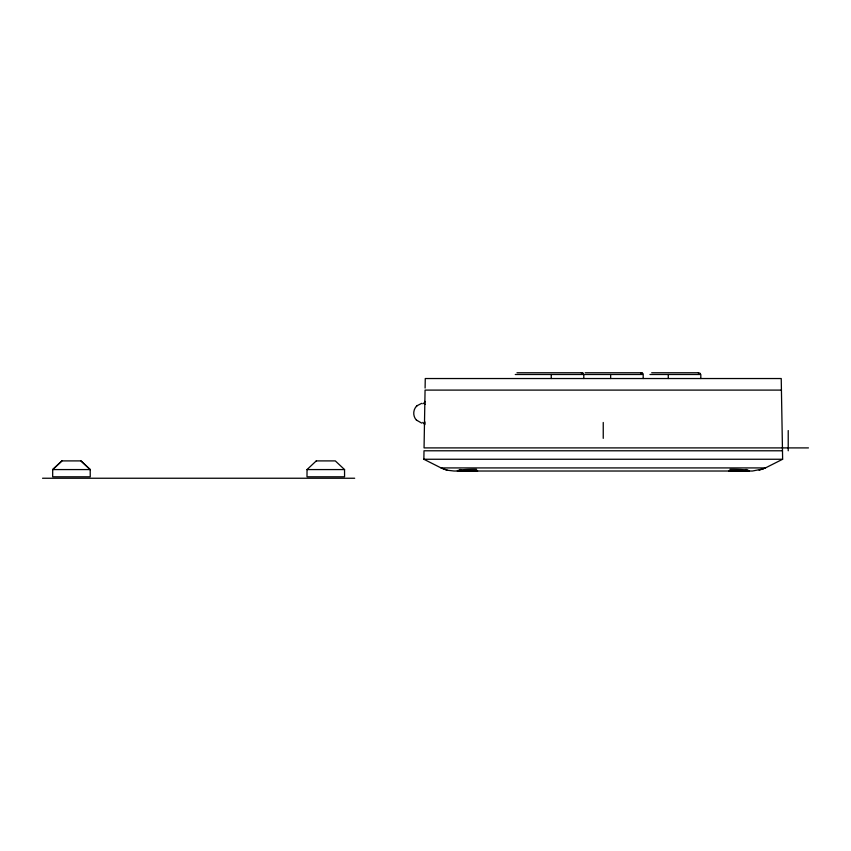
<?xml version="1.0" encoding="UTF-8"?>
<svg xmlns="http://www.w3.org/2000/svg" width="851" height="851" viewBox="0 0 851 851"><rect width="100%" height="100%" fill="white"/><g stroke="black" fill="none" stroke-linecap="round" stroke-linejoin="round"><path stroke-width="1.28" d="M316.274 460.902L307.03 469.571L306.998 476.805L344.57 476.805L344.549 469.571L335.305 460.902L316.253 460.902M763.358 468.88L752.444 471.018L454.062 471.018L447.36 470.231L441.041 467.922L423.862 459.253L424 450.785L782.484 450.785M425.096 388.056L425.266 378.535L781.229 378.535L782.633 459.253L765.453 467.922L759.135 470.231M416.565 406.193C412.799 409.884 412.799 416.543 416.565 420.234M417.054 405.725L421.692 403.342M416.394 406.363L417.245 405.544M61.942 460.902L52.698 469.571L52.666 476.805L90.238 476.805L90.206 469.571L80.962 460.902L61.91 460.902L52.698 469.571L90.238 469.571M516.993 372.759L581.403 372.759M585.201 372.759L640.803 372.759M651.696 372.759L698.363 372.759M515.259 374.493L643.218 374.493L643.154 378.535M649.941 374.493L700.82 374.493L700.82 378.535M781.431 390.098L425.064 390.098L424.053 447.903L808.45 447.903M423.862 459.253L782.633 459.253M441.041 467.922L765.453 467.922M306.998 469.571L344.57 469.571M459.593 469.571L461.04 469.571M745.455 469.571L746.901 469.571M728.86 471.018L749.178 470.997A18.765 1.776 -0.6 0 0 729.881 469.337M42.55 478.241L354.686 478.241M477.634 471.018L473.433 470.965M472.56 470.943L457.338 470.997A18.765 1.776 0.6 0 1 476.613 469.337M421.692 423.096L416.394 420.064M443.126 468.88L447.36 470.231M80.962 460.902L90.206 469.571M788.217 430.553L788.217 450.785M668.269 374.493L668.269 378.535M610.646 374.493L610.646 378.535M603.242 422.468L603.242 438.361M583.807 374.493L583.807 378.535M551.246 374.493L551.246 378.535M422.883 403.81A10.116 2.617 -90 0 1 425.106 404.342M425.106 422.096A10.116 2.617 -90 0 1 422.756 422.415M425.053 402.161A1.734 1.734 0 0 1 424.872 401.353M424.606 424.383A1.734 1.723 -86.4 0 0 424.458 425.053A1.734 1.734 0 0 1 425.106 423.734M581.393 372.983A2.33 2.255 88.7 0 1 583.456 373.621A2.33 2.255 90 0 0 581.456 372.983M640.846 372.983A2.34 2.266 88.1 0 1 642.93 373.621A2.34 2.276 90 0 0 640.782 372.983M698.352 372.993A2.383 2.308 86.2 0 1 700.458 373.621"/></g></svg>
